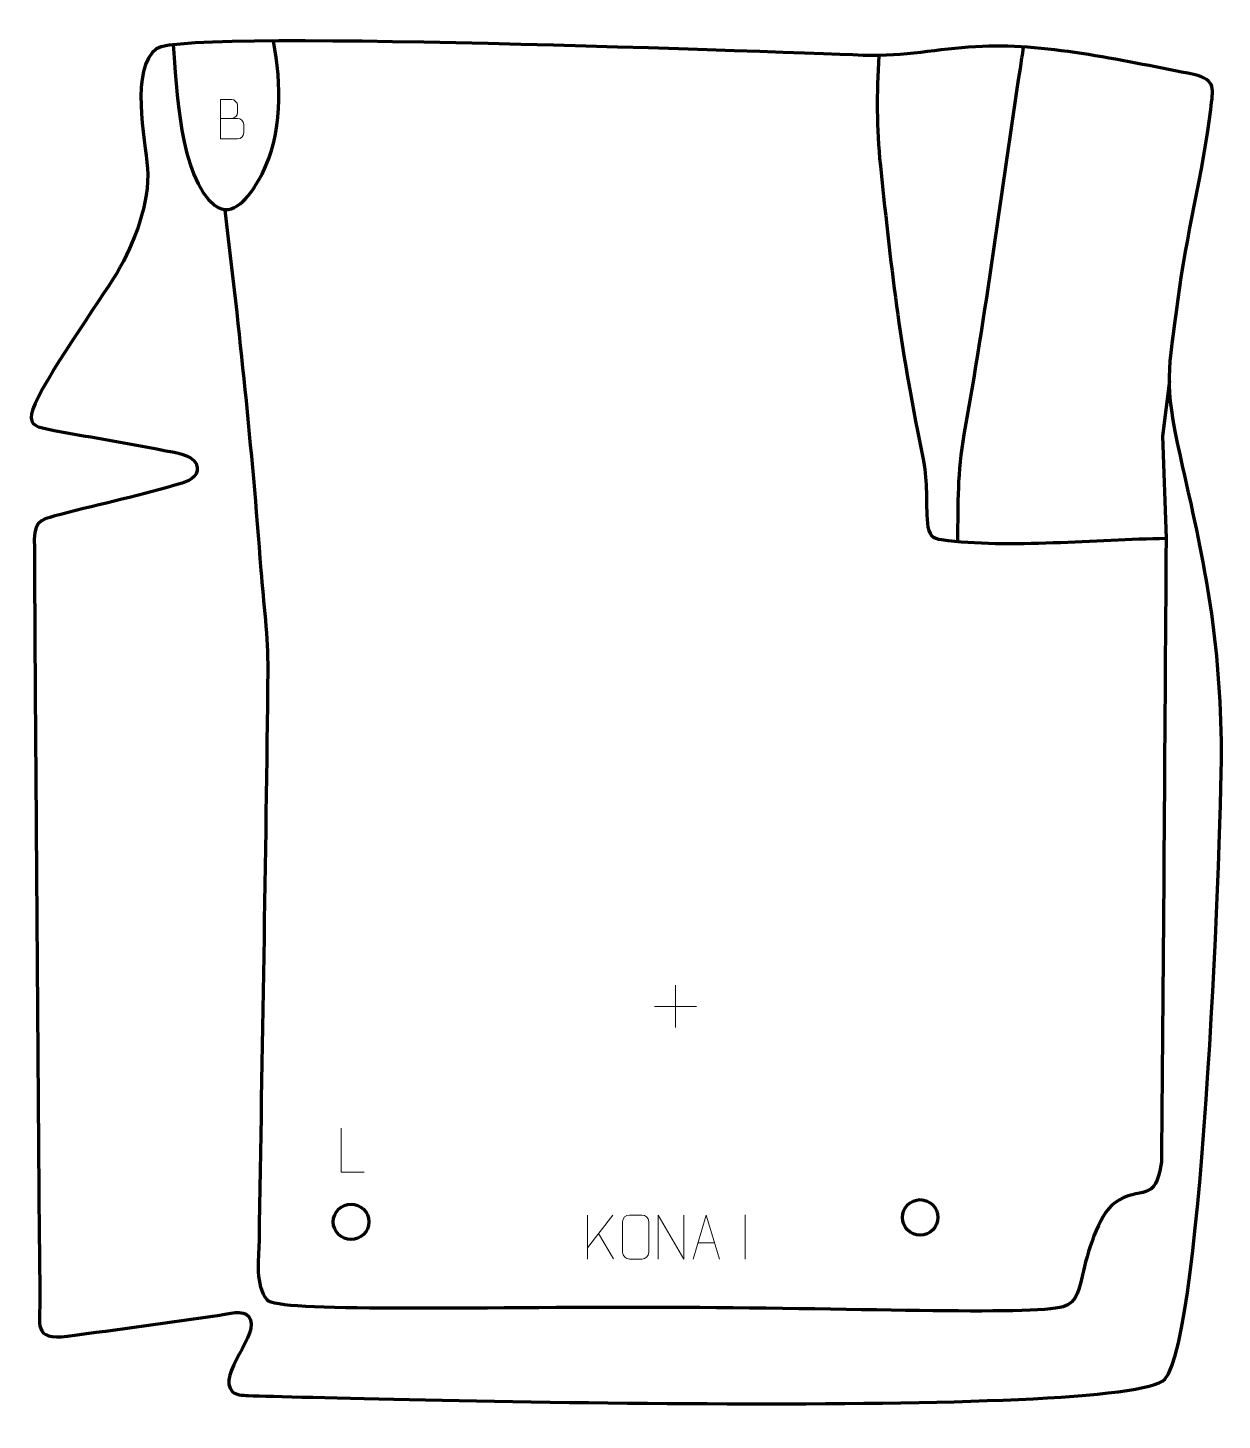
# Model space of a CAD drawing. Header units: millimetres. Extents: x 1064 to 1741, y 23 to 812.
import ezdxf

# ---------------------------------------------------------------- set-up
doc = ezdxf.new("R2010")
doc.units = ezdxf.units.MM
doc.header["$MEASUREMENT"] = 0
doc.layers.add('layer 2', color=7, linetype='Continuous')
doc.layers.add('layer 3', color=7, linetype='Continuous')

msp = doc.modelspace()

# ---------------------------------------------------------------- linework, layer by layer
at = {"layer": 'layer 2', "color": 142, "lineweight": 200}
for centre in [(1247.0412, 135.24), (1569.7893, 137.7244)]:
    msp.add_ellipse(centre, major_axis=(0, 10.0657), ratio=1, dxfattribs=at)
at = {"layer": 'layer 2', "color": 140, "lineweight": 158}
for points, knots in [([(1146.0744, 802.7816), (1148.0992, 779.5271), (1149.7225, 727.1633), (1169.6649, 711.8388), (1169.6649, 711.8388), (1180.2302, 703.72), (1189.4623, 717.3326), (1194.2272, 725.2883), (1194.2272, 725.2883), (1207.502, 747.453), (1207.9086, 775.4163), (1203.8917, 800.233), (1203.8917, 800.233), (1203.8917, 800.233), (1203.1146, 804.9463), (1203.1146, 804.9463)], [0, 0, 0, 0, 0.2, 0.2, 0.2, 0.2, 0.4, 0.4, 0.4, 0.4, 0.6, 0.6, 0.6, 0.6, 1, 1, 1, 1]), ([(1591.1497, 521.4827), (1591.4345, 542.8732), (1590.9336, 560.4174), (1594.7761, 581.7793), (1594.7761, 581.7793), (1607.0764, 650.1629), (1616.2366, 720.5448), (1626.601, 789.3424), (1626.601, 789.3424), (1627.2126, 793.4011), (1627.824, 797.4598), (1628.4344, 801.5186)], [0, 0, 0, 0, 0.25, 0.25, 0.25, 0.25, 0.5, 0.5, 0.5, 0.5, 1, 1, 1, 1]), ([(1546.2626, 796.6677), (1545.1673, 774.5271), (1544.8896, 756.3754), (1547.1934, 734.2086), (1547.1934, 734.2086), (1553.8451, 670.2077), (1558.7028, 629.2314), (1571.6595, 566.7415), (1571.6595, 566.7415), (1574.0367, 554.0887), (1572.9248, 543.8511), (1573.843, 531.5328), (1573.843, 531.5328), (1574.3602, 524.5947), (1577.1112, 522.7965), (1581.9478, 522.1464), (1581.9478, 522.1464), (1620.3286, 516.9891), (1669.7012, 522.4456), (1709.262, 522.9279)], [0, 0, 0, 0, 0.16666667, 0.16666667, 0.16666667, 0.16666667, 0.33333333, 0.33333333, 0.33333333, 0.33333333, 0.5, 0.5, 0.5, 0.5, 0.66666667, 0.66666667, 0.66666667, 0.66666667, 1, 1, 1, 1]), ([(1711.1418, 612.2775), (1711.1418, 612.2775), (1707.1311, 580.8527), (1707.1311, 580.8527), (1707.1311, 580.8527), (1707.1311, 580.8527), (1709.262, 522.9279), (1709.262, 522.9279), (1709.262, 522.9279), (1708.3875, 405.0473), (1707.7749, 287.165), (1706.5505, 169.2872), (1706.5505, 169.2872), (1703.4687, 145.2126), (1694.7642, 156.1424), (1680.1287, 146.0805), (1680.1287, 146.0805), (1670.6447, 139.0445), (1664.3016, 116.6238), (1661.8366, 105.1599), (1661.8366, 105.1599), (1660.3751, 98.3638), (1658.6572, 89.1598), (1650.9338, 87.0071), (1650.9338, 87.0071), (1632.9343, 81.9905), (1526.3768, 86.4676), (1425.8931, 86.7004), (1425.8931, 86.7004), (1312.8369, 86.9623), (1205.3446, 83.6929), (1199.4608, 90.8977), (1199.4608, 90.8977), (1192.782, 99.076), (1194.728, 113.928), (1195.0503, 123.8565), (1195.0503, 123.8565), (1196.6702, 231.9725), (1198.8752, 340.1787), (1199.9853, 448.2884), (1199.9853, 448.2884), (1200.172, 466.471), (1197.4684, 486.386), (1196.095, 504.7217), (1196.095, 504.7217), (1190.7609, 575.9231), (1184.096, 638.4496), (1175.6674, 708.9985)], [0, 0, 0, 0, 0.07692308, 0.07692308, 0.07692308, 0.07692308, 0.15384615, 0.15384615, 0.15384615, 0.15384615, 0.23076923, 0.23076923, 0.23076923, 0.23076923, 0.30769231, 0.30769231, 0.30769231, 0.30769231, 0.38461538, 0.38461538, 0.38461538, 0.38461538, 0.46153846, 0.46153846, 0.46153846, 0.46153846, 0.53846154, 0.53846154, 0.53846154, 0.53846154, 0.61538462, 0.61538462, 0.61538462, 0.61538462, 0.69230769, 0.69230769, 0.69230769, 0.69230769, 0.76923077, 0.76923077, 0.76923077, 0.76923077, 0.84615385, 0.84615385, 0.84615385, 0.84615385, 1, 1, 1, 1])]:
    msp.add_open_spline(points, degree=3, knots=knots, dxfattribs=at)
at = {"layer": 'layer 3', "color": 242, "lineweight": 158}
msp.add_open_spline([(1188.8695, 36.6861), (1185.3043, 36.7876), (1181.4801, 37.1392), (1179.818, 38.8536), (1179.818, 38.8536), (1170.2819, 48.6903), (1196.488, 71.5354), (1189.026, 81.5769), (1189.026, 81.5769), (1186.0217, 85.6199), (1177.0254, 83.0284), (1172.5486, 82.3686), (1172.5486, 82.3686), (1143.8479, 78.1436), (1115.0795, 74.202), (1086.3206, 70.3912), (1086.3206, 70.3912), (1066.4324, 67.7558), (1070.7736, 77.1107), (1070.6, 92.3484), (1070.6, 92.3484), (1069.5606, 183.936), (1069.1715, 275.6012), (1068.4228, 367.2024), (1068.4228, 367.2024), (1068.0004, 418.9062), (1067.6888, 470.5912), (1067.4218, 522.2956), (1067.4218, 522.2956), (1067.3624, 533.819), (1073.1395, 533.9261), (1082.4011, 536.4075), (1082.4011, 536.4075), (1104.9939, 542.4606), (1129.1172, 547.3355), (1151.2211, 554.2236), (1151.2211, 554.2236), (1156.1655, 555.7645), (1162.1346, 559.1014), (1159.1229, 565.2575), (1159.1229, 565.2575), (1156.5447, 570.5276), (1146.4109, 571.6357), (1140.9972, 572.7542), (1140.9972, 572.7542), (1118.888, 577.301), (1096.6005, 580.556), (1074.5163, 584.9364), (1074.5163, 584.9364), (1067.3607, 586.3557), (1063.7586, 588.1056), (1066.5943, 596.1939), (1066.5943, 596.1939), (1071.9364, 611.4311), (1104.3032, 657.3068), (1114.3558, 673.5054), (1114.3558, 673.5054), (1124.1279, 690.6986), (1132.9098, 712.7139), (1131.6142, 732.7864), (1131.6142, 732.7864), (1130.1525, 749.2143), (1121.5496, 789.5233), (1136.7794, 800.5993), (1136.7794, 800.5993), (1153.0199, 812.41), (1535.9931, 796.6377), (1542.9187, 796.6326), (1542.9187, 796.6326), (1563.6846, 796.6171), (1584.1695, 801.1203), (1605.0652, 801.9224), (1605.0652, 801.9224), (1642.9309, 803.3758), (1687.5371, 793.2001), (1725.0408, 785.9573), (1725.0408, 785.9573), (1738.0096, 782.5252), (1735.8814, 777.9881), (1734.5664, 766.1095), (1734.5664, 766.1095), (1730.1426, 729.9275), (1720.6388, 694.8138), (1716.0746, 658.4793), (1716.0746, 658.4793), (1710.6204, 617.9128), (1707.9891, 611.1529), (1717.3196, 569.69), (1717.3196, 569.69), (1731.0734, 509.1398), (1739.3996, 470.4681), (1740.6398, 407.7246), (1740.6398, 407.7246), (1741.0266, 365.7906), (1730.5734, 69.6167), (1708.4896, 45.9782), (1708.4896, 45.9782), (1686.7767, 22.7364), (1241.5976, 35.1841), (1188.8695, 36.6861)], degree=3, knots=[0, 0, 0, 0, 0.03846154, 0.03846154, 0.03846154, 0.03846154, 0.07692308, 0.07692308, 0.07692308, 0.07692308, 0.11538462, 0.11538462, 0.11538462, 0.11538462, 0.15384615, 0.15384615, 0.15384615, 0.15384615, 0.19230769, 0.19230769, 0.19230769, 0.19230769, 0.23076923, 0.23076923, 0.23076923, 0.23076923, 0.26923077, 0.26923077, 0.26923077, 0.26923077, 0.30769231, 0.30769231, 0.30769231, 0.30769231, 0.34615385, 0.34615385, 0.34615385, 0.34615385, 0.38461538, 0.38461538, 0.38461538, 0.38461538, 0.42307692, 0.42307692, 0.42307692, 0.42307692, 0.46153846, 0.46153846, 0.46153846, 0.46153846, 0.5, 0.5, 0.5, 0.5, 0.53846154, 0.53846154, 0.53846154, 0.53846154, 0.57692308, 0.57692308, 0.57692308, 0.57692308, 0.61538462, 0.61538462, 0.61538462, 0.61538462, 0.65384615, 0.65384615, 0.65384615, 0.65384615, 0.69230769, 0.69230769, 0.69230769, 0.69230769, 0.73076923, 0.73076923, 0.73076923, 0.73076923, 0.76923077, 0.76923077, 0.76923077, 0.76923077, 0.80769231, 0.80769231, 0.80769231, 0.80769231, 0.84615385, 0.84615385, 0.84615385, 0.84615385, 0.88461538, 0.88461538, 0.88461538, 0.88461538, 0.92307692, 0.92307692, 0.92307692, 0.92307692, 1, 1, 1, 1], dxfattribs=at)
at = {"layer": 'layer 3', "color": 250, "lineweight": 9}
for points, knots in [([(1172.9094, 761.0347), (1176.1684, 761.0351), (1179.4278, 761.0351), (1182.6875, 761.0347), (1182.6875, 761.0347), (1184.4568, 761.0192), (1186.1797, 759.4642), (1186.1797, 757.6284), (1186.1797, 757.6284), (1186.1794, 756.6176), (1186.1794, 753.8863), (1186.1797, 752.8752), (1186.1797, 752.8752), (1186.1956, 751.2111), (1184.8143, 749.4073), (1182.7349, 749.4225), (1182.7349, 749.4225), (1179.4749, 749.4228), (1176.2152, 749.4228), (1172.9559, 749.4225), (1172.9559, 749.4225), (1172.9559, 756.8729), (1172.9559, 764.323), (1172.9559, 771.7728), (1172.9559, 771.7728), (1175.082, 771.7728), (1177.2084, 771.7728), (1179.3349, 771.7728), (1179.3349, 771.7728), (1180.8404, 771.7886), (1182.7184, 770.0774), (1182.7343, 768.3197), (1182.7343, 768.3197), (1182.7339, 766.4691), (1182.7339, 766.3384), (1182.7343, 764.4875), (1182.7343, 764.4875), (1182.7497, 762.6369), (1181.0888, 761.0192), (1179.2884, 761.0347)], [0, 0, 0, 0, 0.09090909, 0.09090909, 0.09090909, 0.09090909, 0.18181818, 0.18181818, 0.18181818, 0.18181818, 0.27272727, 0.27272727, 0.27272727, 0.27272727, 0.36363636, 0.36363636, 0.36363636, 0.36363636, 0.45454545, 0.45454545, 0.45454545, 0.45454545, 0.54545455, 0.54545455, 0.54545455, 0.54545455, 0.63636364, 0.63636364, 0.63636364, 0.63636364, 0.72727273, 0.72727273, 0.72727273, 0.72727273, 0.81818182, 0.81818182, 0.81818182, 0.81818182, 1, 1, 1, 1]), ([(1254.4358, 163.4165), (1254.4358, 163.4165), (1241.4867, 163.4165), (1241.4867, 163.4165), (1241.4867, 163.4165), (1241.4867, 163.4165), (1241.4867, 188.3701), (1241.4867, 188.3701)], [0, 0, 0, 0, 0.33333333, 0.33333333, 0.33333333, 0.33333333, 1, 1, 1, 1]), ([(1404.9582, 139.0851), (1407.2839, 139.0851), (1409.61, 139.0851), (1411.9361, 139.0851), (1411.9361, 139.0851), (1413.8827, 139.1207), (1415.8741, 137.6291), (1415.9008, 135.1915), (1415.9008, 135.1915), (1415.9004, 129.4446), (1415.9004, 123.6973), (1415.9008, 117.9496), (1415.9008, 117.9496), (1415.761, 115.6262), (1414.0838, 114.1466), (1411.9361, 114.1358), (1411.9361, 114.1358), (1409.6042, 114.1362), (1407.2723, 114.1362), (1404.9408, 114.1358), (1404.9408, 114.1358), (1403.0158, 114.0304), (1401.0437, 115.9149), (1401.0549, 117.9322), (1401.0549, 117.9322), (1401.0552, 123.7023), (1401.0552, 129.472), (1401.0549, 135.2413), (1401.0549, 135.2413), (1401.0591, 137.3794), (1402.8058, 139.0986), (1404.9582, 139.0851)], [0, 0, 0, 0, 0.11111111, 0.11111111, 0.11111111, 0.11111111, 0.22222222, 0.22222222, 0.22222222, 0.22222222, 0.33333333, 0.33333333, 0.33333333, 0.33333333, 0.44444444, 0.44444444, 0.44444444, 0.44444444, 0.55555556, 0.55555556, 0.55555556, 0.55555556, 0.66666667, 0.66666667, 0.66666667, 0.66666667, 0.77777778, 0.77777778, 0.77777778, 0.77777778, 1, 1, 1, 1]), ([(1421.1504, 114.1319), (1421.1504, 114.1319), (1421.1504, 139.0854), (1421.1504, 139.0854), (1421.1504, 139.0854), (1421.1504, 139.0854), (1435.8052, 114.1319), (1435.8052, 114.1319), (1435.8052, 114.1319), (1435.8052, 114.1319), (1435.8052, 139.0854), (1435.8052, 139.0854)], [0, 0, 0, 0, 0.25, 0.25, 0.25, 0.25, 0.5, 0.5, 0.5, 0.5, 1, 1, 1, 1]), ([(1441.0074, 114.1319), (1441.0074, 114.1319), (1448.3784, 139.0854), (1448.3784, 139.0854), (1448.3784, 139.0854), (1448.3784, 139.0854), (1455.9483, 114.1319), (1455.9483, 114.1319)], [0, 0, 0, 0, 0.33333333, 0.33333333, 0.33333333, 0.33333333, 1, 1, 1, 1])]:
    msp.add_open_spline(points, degree=3, knots=knots, dxfattribs=at)
for points in [[(1431.03, 269.4313), (1431.03, 269.4313), (1431.03, 245.4534), (1431.03, 245.4534)], [(1419.0411, 257.4423), (1419.0411, 257.4423), (1443.019, 257.4423), (1443.019, 257.4423)], [(1381.127, 139.0854), (1381.127, 139.0854), (1381.127, 114.1318), (1381.127, 114.1318)], [(1395.5032, 139.0854), (1395.5032, 139.0854), (1381.127, 120.4457), (1381.127, 120.4457)], [(1470.4778, 139.0957), (1470.4778, 139.0957), (1470.4778, 114.1216), (1470.4778, 114.1216)], [(1395.8285, 114.2276), (1395.8285, 114.2276), (1387.358, 128.5412), (1387.358, 128.5412)], [(1443.73, 123.3813), (1443.73, 123.3813), (1453.2257, 123.3813), (1453.2257, 123.3813)]]:
    msp.add_open_spline(points, degree=3, dxfattribs=at)

doc.saveas('drawing.dxf')
